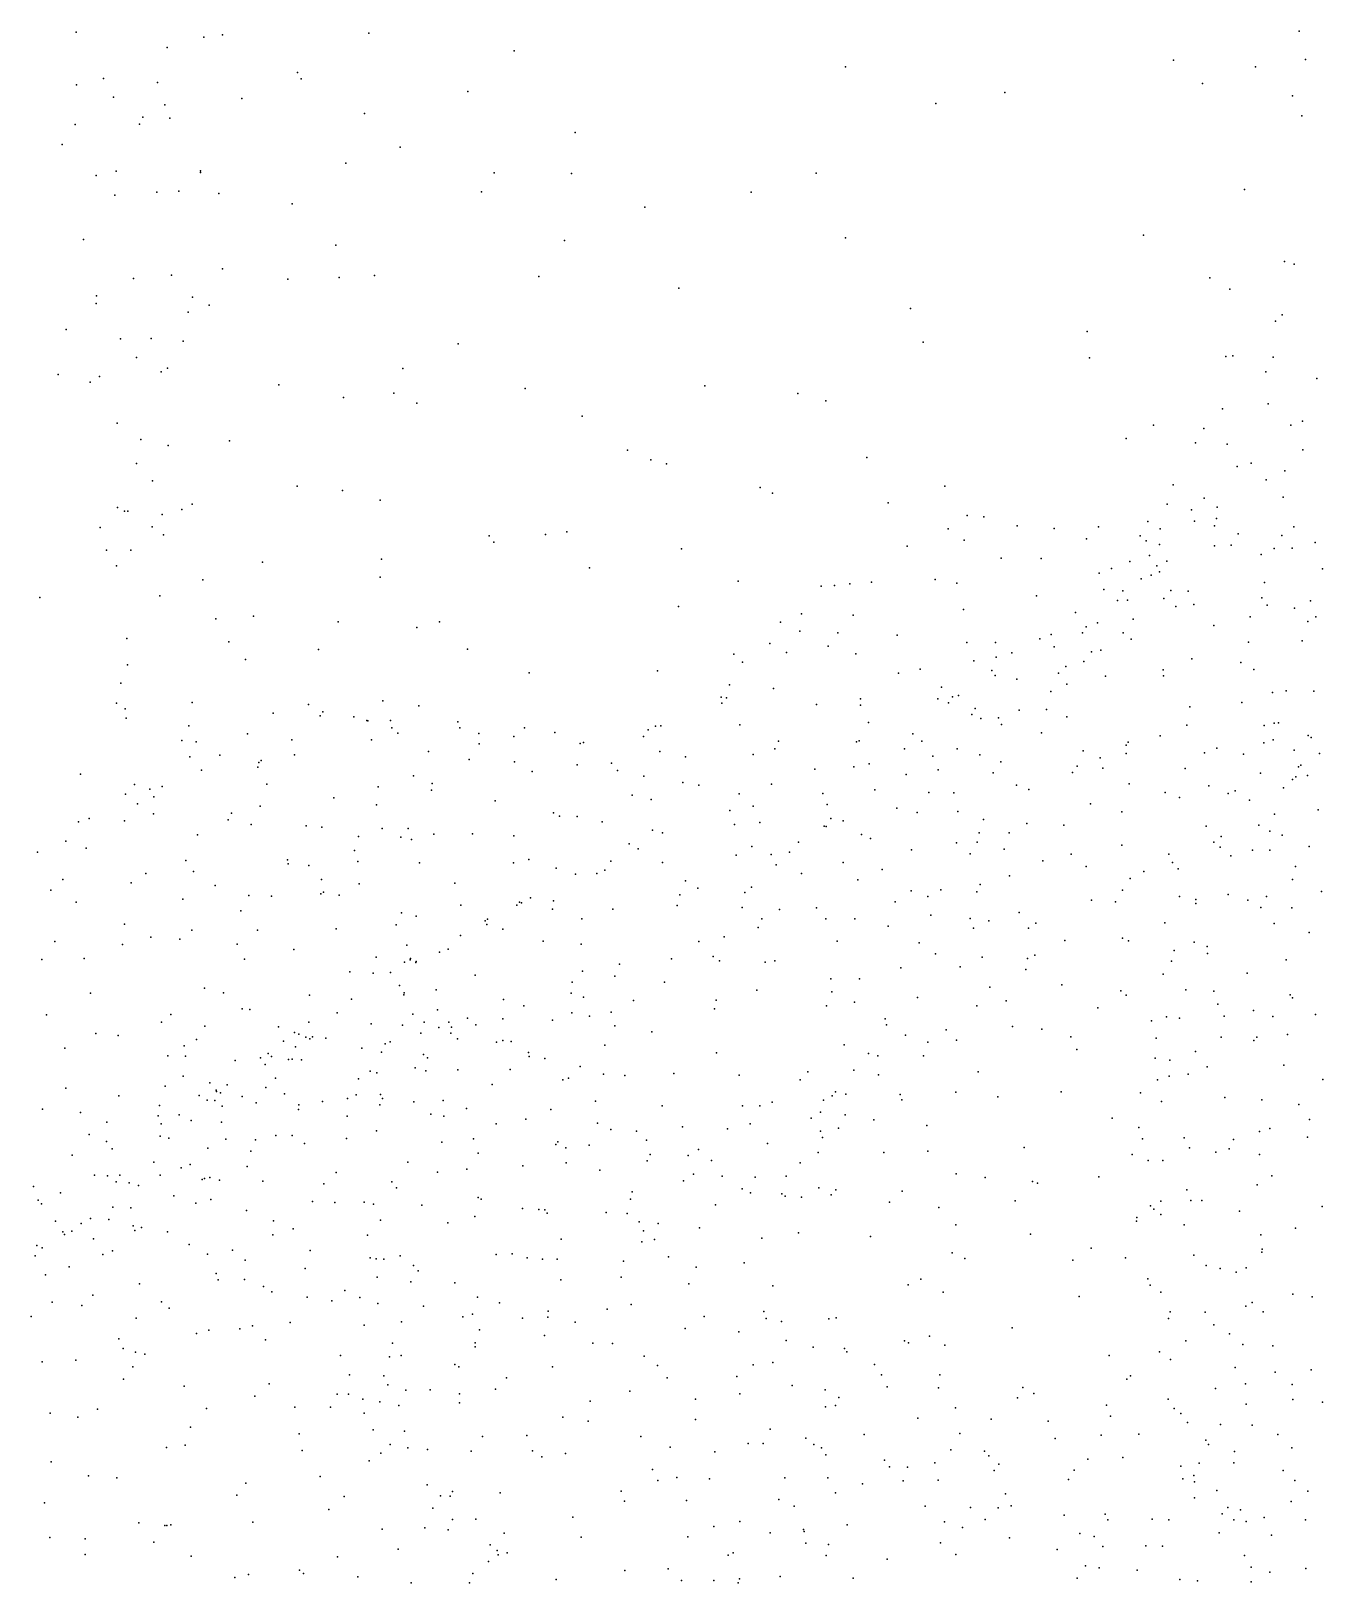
# Model space of a CAD drawing. Header units: metres. Extents: x -24.3 to 24.3, y -27.7 to 27.7.
# Drawn here: x -15.065 to -12.255, y 6.773 to 10.146 of the extents above; entities that cross this region are included whole.
import ezdxf

# ---------------------------------------------------------------- set-up
doc = ezdxf.new("R2010")
doc.units = ezdxf.units.M

msp = doc.modelspace()

# ---------------------------------------------------------------- linework, layer by layer
for p in [(-14.9664, 10.1438, -12.8887), (-14.6888, 10.133, 7.4387), (-14.6483, 10.1385, 12.3563), (-14.3298, 10.1417, -13.8537), (-12.3069, 10.1464, -5.3936), (-14.7684, 10.1106, 8.412), (-14.0137, 10.1035, -14.4377), (-14.485, 10.0563, 12.8853), (-13.2936, 10.0685, -15.0868), (-12.5805, 10.0832, 14.3979), (-12.4017, 10.0683, -4.7283), (-12.293, 10.0844, -4.5159), (-14.9656, 10.0293, 9.6003), (-14.907, 10.043, 9.1063), (-14.7893, 10.0345, 11.489), (-14.4769, 10.0425, -13.589), (-12.5169, 10.0321, -15.1745), (-14.8854, 10.0029, 10.8887), (-14.6066, 9.9995, 12.149), (-14.115, 10.0147, -14.2535), (-13.0968, 9.989, 14.2038), (-12.947, 10.0125, -15.1873), (-12.3213, 10.0059, 14.4804), (-14.8219, 9.9589, 11.233), (-14.7735, 9.9863, 7.2132), (-14.7626, 9.9569, -13.187), (-14.3397, 9.9669, 13.022), (-12.3008, 9.9624, -4.8919), (-14.9689, 9.9435, 9.8565), (-14.8291, 9.944, 8.6525), (-13.8811, 9.926, 13.7013), (-14.9969, 9.9, 6.6889), (-14.2622, 9.894, -13.9857), (-14.3802, 9.8594, 12.8203), (-14.9228, 9.8321, 9.2996), (-14.8799, 9.8421, 8.938), (-14.696, 9.8391, 7.494), (-14.6958, 9.8425, 11.5414), (-14.0573, 9.8383, 13.4139), (-13.8893, 9.8367, -14.6564), (-13.3572, 9.8372, 14.0771), (-14.8827, 9.7899, 6.9643), (-14.7908, 9.7961, 8.4054), (-14.7431, 9.7985, 8.168), (-14.6566, 9.7932, -13.3276), (-14.0848, 9.7967, -14.3157), (-13.4988, 9.7962, -15.0198), (-12.4256, 9.8016, -15.2006), (-14.4966, 9.7709, 12.2288), (-13.7301, 9.7635, 13.8462), (-14.9507, 9.6935, 9.9394), (-13.9046, 9.6907, 13.6432), (-13.2936, 9.6971, -15.1496), (-12.6457, 9.7023, -15.2491), (-14.402, 9.6807, 12.5058), (-14.7594, 9.6158, 10.9502), (-14.6481, 9.6292, 11.426), (-12.3391, 9.6451, 19.8021), (-12.3176, 9.6395, 19.9569), (-14.8421, 9.6083, 10.5996), (-14.5061, 9.6069, -13.5756), (-14.3943, 9.6105, -13.7667), (-14.3176, 9.6152, 12.8156), (-13.9604, 9.6128, -14.5505), (-13.6556, 9.5872, -14.9385), (-12.5012, 9.6101, 14.5675), (-12.4577, 9.5849, -15.2421), (-14.9228, 9.5543, 9.3811), (-14.9222, 9.5704, 10.1694), (-14.7132, 9.5681, 7.9316), (-14.6771, 9.5507, 11.2077), (-14.723, 9.5353, 7.6069), (-13.152, 9.5434, 14.3366), (-12.3585, 9.5158, 20.0259), (-12.3442, 9.5294, 19.6518), (-14.988, 9.4972, -13.028), (-12.7678, 9.493, -15.3006), (-14.8699, 9.4772, 6.9894), (-14.8035, 9.478, 8.4045), (-14.7335, 9.472, -13.2981), (-14.1357, 9.4662, 13.229), (-13.1249, 9.4699, -15.2463), (-14.8356, 9.437, 8.6847), (-14.7682, 9.4135, 8.1479), (-12.7626, 9.436, 14.5738), (-12.466, 9.4391, 14.7032), (-12.4514, 9.4405, 19.841), (-12.3634, 9.4371, 19.5762), (-15.0058, 9.3996, 6.726), (-14.9364, 9.383, 9.639), (-14.9161, 9.3952, 10.0054), (-14.7815, 9.4056, 7.1973), (-14.2562, 9.4127, -14.0196), (-12.3793, 9.4058, 20.1388), (-12.2681, 9.391, 20.3974), (-14.526, 9.377, -13.5608), (-14.385, 9.3499, -13.8045), (-14.2754, 9.3593, 12.7032), (-13.9902, 9.3692, 13.4503), (-13.5996, 9.375, -15.0034), (-13.3971, 9.3584, -15.1498), (-14.2259, 9.3372, 12.9325), (-13.336, 9.3422, 14.2992), (-12.4733, 9.3248, 19.9598), (-12.374, 9.3362, 20.2718), (-14.8773, 9.2939, 9.0756), (-13.8664, 9.3093, -14.6927), (-12.624, 9.2897, 14.738), (-12.5144, 9.2827, 19.772), (-12.325, 9.2895, -15.2612), (-12.2995, 9.2984, 19.2935), (-14.826, 9.2583, -13.2435), (-14.7666, 9.2457, 7.4974), (-14.6332, 9.2556, 11.0948), (-12.6831, 9.2606, -15.3298), (-12.5325, 9.2512, 19.8863), (-12.4636, 9.2486, 19.5004), (-13.7675, 9.2352, 13.8743), (-13.7171, 9.2142, -14.9075), (-13.2471, 9.2193, 14.4833), (-12.2987, 9.236, 20.4639), (-14.8352, 9.2065, 8.749), (-13.6827, 9.2052, 14.0879), (-12.4419, 9.1995, 14.8822), (-12.4116, 9.2068, 19.2753), (-12.3377, 9.19, 19.178), (-14.8008, 9.1689, 10.596), (-14.4859, 9.1567, 11.5012), (-14.3876, 9.1477, 11.8952), (-13.4791, 9.1542, 14.3344), (-13.0778, 9.1571, 14.6437), (-12.5812, 9.1599, 19.7794), (-12.3789, 9.1708, 20.3923), (-14.877, 9.1108, 10.0478), (-14.714, 9.1175, 7.8056), (-14.3055, 9.1265, 12.2453), (-13.4521, 9.1421, -15.1524), (-13.2005, 9.1209, -15.2865), (-12.594, 9.1178, 19.9054), (-12.5132, 9.1307, 20.1493), (-12.4851, 9.1113, 20.2743), (-12.3415, 9.1327, 19.0701), (-14.8616, 9.1028, 10.2797), (-14.8544, 9.1025, 6.9898), (-14.7792, 9.0955, 7.2265), (-14.7371, 9.1063, 8.1904), (-13.029, 9.0932, 20.6536), (-12.9925, 9.0904, 20.7704), (-12.6361, 9.0804, 20.7058), (-12.5407, 9.1055, 19.5059), (-12.5346, 9.0811, 19.3554), (-12.4863, 9.0864, 19.1556), (-14.9141, 9.0672, 9.4498), (-14.8013, 9.0684, 8.5735), (-14.7766, 9.051, -13.3447), (-14.0683, 9.0491, -14.372), (-13.9458, 9.052, -14.5775), (-13.8998, 9.0576, 13.7558), (-13.07, 9.0639, 20.8839), (-12.9198, 9.0709, 20.6016), (-12.8397, 9.0651, 20.9584), (-12.7696, 9.0426, 21.1034), (-12.7435, 9.0687, 20.5981), (-12.6524, 9.049, 21.0293), (-12.6092, 9.064, 20.858), (-12.491, 9.0705, 20.7355), (-12.4395, 9.0536, 20.8802), (-12.3444, 9.05, -15.3428), (-12.3188, 9.0683, 20.5614), (-14.9008, 9.0176, 9.663), (-14.8478, 9.0182, 8.9089), (-14.0584, 9.0355, 13.3973), (-13.6502, 9.0208, 14.2703), (-13.159, 9.0268, 20.5777), (-13.0356, 9.0395, 21.0256), (-12.6398, 9.0378, 20.5256), (-12.6105, 9.0298, 21.1977), (-12.491, 9.0271, 20.3862), (-12.4549, 9.0285, 19.0019), (-12.3895, 9.0086, 21.1291), (-12.3614, 9.0217, 18.8888), (-12.3222, 9.0224, 20.9772), (-12.2724, 9.0347, 20.8514), (-14.8786, 8.9837, 9.1768), (-14.5613, 8.9918, 11.2297), (-14.3023, 8.9982, -13.9756), (-13.8499, 8.9794, 13.9651), (-12.9548, 9.0007, 20.4524), (-12.8677, 8.9997, 21.186), (-12.7152, 8.9783, 20.3836), (-12.6753, 8.9934, -15.4007), (-12.6324, 9.0064, 19.6612), (-12.6166, 8.9836, 20.0833), (-12.5943, 8.9939, 20.2952), (-12.2561, 8.9771, 18.6956), (-14.6913, 8.9536, 10.8492), (-14.3055, 8.9591, 12.0378), (-13.5266, 8.9507, 14.4672), (-13.3177, 8.9408, 20.6089), (-13.284, 8.9447, 20.9743), (-13.2369, 8.9482, 20.4585), (-13.0982, 8.9544, 21.1675), (-13.0517, 8.9459, 20.3613), (-12.7421, 8.9682, 14.9204), (-12.6506, 8.9558, 19.5272), (-12.6288, 8.9633, 19.3564), (-12.6105, 8.9705, 19.223), (-12.382, 8.9473, 21.3627), (-15.0455, 8.9146, -13.1621), (-14.7847, 8.9186, 10.578), (-13.3462, 8.9393, 20.7993), (-12.8779, 8.9186, 20.2861), (-12.7318, 8.932, 21.3196), (-12.7017, 8.9086, 19.6708), (-12.6902, 8.9293, 20.2676), (-12.68, 8.909, 18.5062), (-12.6009, 8.913, 18.7071), (-12.5857, 8.9301, 19.0425), (-12.5483, 8.9288, 15.0278), (-12.3884, 8.9145, 18.7159), (-12.2819, 8.908, 21.4384), (-14.5806, 8.8743, -13.5758), (-13.6567, 8.8953, -14.9832), (-13.3892, 8.8792, 20.478), (-13.277, 8.8762, 20.3627), (-13.0372, 8.8887, 21.2726), (-12.7935, 8.8824, 18.3846), (-12.5754, 8.8956, 18.8847), (-12.5363, 8.8999, 18.3976), (-12.3763, 8.8981, 18.5165), (-12.3172, 8.8917, 18.396), (-14.6631, 8.8686, 7.5068), (-14.3965, 8.8617, 11.7076), (-14.2255, 8.8494, 12.5579), (-14.1766, 8.8623, 12.8512), (-13.4349, 8.8616, 20.703), (-13.3925, 8.842, -15.2262), (-12.7702, 8.851, 19.9739), (-12.7456, 8.86, 18.635), (-12.6678, 8.8676, 18.1111), (-12.4922, 8.8543, 18.0953), (-12.4137, 8.8729, 18.1946), (-12.288, 8.8627, 21.5844), (-12.2707, 8.8728, 18.2283), (-14.8561, 8.8258, 10.1711), (-14.6342, 8.8184, 7.8154), (-13.4577, 8.8147, 20.9685), (-13.331, 8.8089, 14.7616), (-13.3101, 8.8379, 21.1073), (-13.1809, 8.8328, 20.2612), (-13.0299, 8.8169, 20.1756), (-12.9672, 8.8171, 21.3892), (-12.8705, 8.8252, -15.4215), (-12.8463, 8.8344, 18.5085), (-12.8394, 8.8074, 21.4456), (-12.7781, 8.8382, 19.8451), (-12.6897, 8.8384, 21.4563), (-12.6719, 8.8241, 18.9718), (-12.4171, 8.8181, 18.0076), (-12.3005, 8.8205, 18.0721), (-14.5981, 8.78, 11.1446), (-14.4395, 8.8017, -13.7609), (-14.1156, 8.8026, -14.3155), (-13.5366, 8.7914, 20.827), (-13.5172, 8.7743, 20.4795), (-13.422, 8.7952, 20.3407), (-13.2711, 8.7925, 21.2218), (-13.0146, 8.7773, 18.337), (-12.9658, 8.7855, 18.4597), (-12.9315, 8.7944, 18.1641), (-12.7754, 8.7759, 19.3261), (-12.7582, 8.7969, 17.9735), (-12.7384, 8.8007, 19.1408), (-12.5403, 8.7819, 17.8675), (-12.4336, 8.7736, 21.6642), (-14.8552, 8.7686, 9.2741), (-13.9811, 8.7515, 13.9061), (-13.7024, 8.7556, 14.4085), (-13.1784, 8.7505, 20.1182), (-13.131, 8.759, 14.922), (-12.9753, 8.7561, 20.0642), (-12.968, 8.7455, 18.6704), (-12.83, 8.7503, 19.6776), (-12.8146, 8.7649, 18.9122), (-12.7282, 8.7442, 21.5664), (-12.6029, 8.7578, 21.5944), (-12.6016, 8.7446, 15.145), (-12.4055, 8.7583, -15.4417), (-14.8694, 8.7288, 6.6817), (-13.5456, 8.7252, 20.9949), (-13.4503, 8.7174, 21.1297), (-13.0847, 8.7199, 18.5041), (-12.921, 8.7372, 15.0226), (-12.8472, 8.7106, 19.5589), (-12.8118, 8.7268, 19.0593), (-12.3648, 8.7083, 21.7855), (-12.3352, 8.7124, 15.276), (-12.2747, 8.7116, 17.8526), (-14.8788, 8.6849, 9.7244), (-14.8599, 8.6728, 10.006), (-14.7146, 8.6866, 8.6634), (-14.4616, 8.6824, 11.5654), (-14.2998, 8.6904, 12.1559), (-14.2211, 8.6796, -14.1486), (-13.564, 8.6985, -15.0802), (-13.5626, 8.6855, 20.3746), (-13.5524, 8.6965, 14.6418), (-13.3567, 8.6822, 21.2786), (-13.2605, 8.6944, 21.3626), (-13.2605, 8.6811, 20.0242), (-13.0924, 8.6949, -15.3812), (-13.0698, 8.686, 18.6977), (-13.061, 8.699, 19.9924), (-13.0475, 8.702, 21.4964), (-13.0115, 8.6737, 18.8344), (-12.8562, 8.6715, 19.3225), (-12.5444, 8.6775, 21.7298), (-12.4318, 8.687, 17.7924), (-14.8576, 8.6523, 9.4849), (-14.5384, 8.6635, 21.1775), (-14.436, 8.6574, 20.8321), (-14.4303, 8.6665, 21.0252), (-14.3628, 8.6556, 11.8588), (-14.3346, 8.6473, 21.1933), (-14.332, 8.6468, 20.896), (-14.2829, 8.6472, 21.0313), (-14.1362, 8.6449, 20.7876), (-13.5232, 8.638, 20.2234), (-13.2437, 8.6434, 18.502), (-13.0189, 8.6605, 18.004), (-12.9995, 8.6517, 19.8773), (-12.9606, 8.653, 21.5811), (-12.9539, 8.639, 18.9802), (-12.9159, 8.6697, 19.7831), (-12.8121, 8.6553, 17.8233), (-12.5512, 8.6377, 23.2182), (-12.3613, 8.642, 21.9727), (-12.3518, 8.6428, 23.2727), (-14.7371, 8.6039, 8.9075), (-14.7216, 8.6361, 10.7704), (-14.5939, 8.6183, 21.0103), (-14.4978, 8.6052, 20.7096), (-14.3242, 8.6056, 21.3043), (-14.2798, 8.6318, 20.7302), (-14.2672, 8.6198, 12.3758), (-14.1322, 8.6315, 21.1157), (-14.0908, 8.6196, 20.9921), (-14.015, 8.6125, 21.1499), (-13.9913, 8.6316, 20.7731), (-13.9253, 8.6213, 20.923), (-13.7328, 8.6128, 21.0399), (-13.7225, 8.6276, 20.6755), (-13.7064, 8.6352, 20.8692), (-13.6951, 8.6358, 20.5547), (-13.2638, 8.6036, 18.229), (-13.1472, 8.6188, 18.0663), (-12.8675, 8.6209, 21.657), (-12.6095, 8.6139, 23.0313), (-12.3833, 8.6364, 23.0897), (-12.3633, 8.6054, 22.9607), (-12.2875, 8.6148, 22.1043), (-12.2807, 8.6109, 23.4865), (-14.7057, 8.601, 6.7962), (-14.6544, 8.5722, 20.9098), (-14.492, 8.5726, 21.3395), (-14.2006, 8.5805, 21.3199), (-14.0904, 8.5967, 20.6818), (-13.8705, 8.5973, 21.0882), (-13.8632, 8.6, -14.6915), (-13.6974, 8.58, -14.9444), (-13.4946, 8.5737, 21.255), (-13.4468, 8.5858, 14.8509), (-13.4392, 8.6029, 20.0645), (-13.2692, 8.6015, 21.4412), (-13.1649, 8.5863, 21.514), (-13.1274, 8.6028, 18.769), (-13.1038, 8.57, 17.9344), (-13.0508, 8.5856, 18.9161), (-13.0013, 8.5731, 19.5706), (-12.7765, 8.5817, -15.4805), (-12.683, 8.5757, 23.3953), (-12.6828, 8.5942, 21.778), (-12.679, 8.6006, 23.225), (-12.5126, 8.5776, 23.5368), (-12.4862, 8.5872, 21.9345), (-12.4282, 8.5742, 22.828), (-12.3839, 8.5987, 17.7225), (-12.3174, 8.5831, 23.6336), (-12.2628, 8.576, 22.88), (-14.7192, 8.5682, 21.1345), (-14.6939, 8.5394, 21.2492), (-14.5716, 8.5458, 7.5056), (-14.5692, 8.5563, 7.7371), (-14.5641, 8.5604, 8.0173), (-14.1118, 8.563, -14.3101), (-14.0136, 8.558, 14.0469), (-13.9751, 8.537, -14.4873), (-13.8769, 8.5512, 21.208), (-13.8027, 8.5545, 20.6204), (-13.789, 8.5385, 20.4829), (-13.6411, 8.5688, 20.2931), (-13.36, 8.5418, 19.9023), (-13.2755, 8.5465, 18.1251), (-13.242, 8.5533, 18.6729), (-13.092, 8.5401, 15.1024), (-12.956, 8.5577, 19.3949), (-12.7898, 8.548, 23.2196), (-12.7397, 8.5667, 23.1124), (-12.7337, 8.5436, 22.9603), (-12.5551, 8.5434, 17.6621), (-12.3085, 8.5471, 24.1246), (-12.303, 8.5501, 22.7648), (-14.9568, 8.5308, 6.3879), (-14.8394, 8.5081, 10.2057), (-14.7798, 8.5039, 10.4876), (-14.5518, 8.5092, 11.3489), (-14.3097, 8.503, 21.4768), (-14.2328, 8.5275, 20.5808), (-14.1924, 8.5106, 12.8855), (-13.7318, 8.5263, 20.3661), (-13.6473, 8.5129, 21.2452), (-13.6126, 8.5073, 20.1347), (-13.4542, 8.5091, 21.3643), (-13.1614, 8.5302, 19.7184), (-12.9721, 8.5335, 19.1228), (-12.9215, 8.5071, 21.7103), (-12.7996, 8.5346, 21.7585), (-12.6767, 8.5097, 23.5222), (-12.5035, 8.5056, 22.0539), (-12.3909, 8.5327, 22.1395), (-12.3212, 8.5193, 15.8198), (-12.3141, 8.5249, 23.905), (-12.2888, 8.5283, 23.7667), (-14.8591, 8.4874, 21.0917), (-14.8066, 8.4984, 20.9649), (-14.7978, 8.4813, 6.5643), (-14.4064, 8.4791, -13.8536), (-14.1936, 8.4958, 13.2005), (-14.0551, 8.4727, 21.418), (-13.7574, 8.4849, 21.296), (-13.7163, 8.4761, 20.2306), (-13.5245, 8.4882, 19.942), (-13.3428, 8.4887, 18.3138), (-13.2296, 8.4966, 18.7853), (-13.1124, 8.4908, 19.4713), (-13.0581, 8.4901, 21.646), (-12.8946, 8.4978, 23.1395), (-12.5984, 8.491, 23.6283), (-12.567, 8.4803, 22.683), (-12.4611, 8.489, 23.7315), (-12.4459, 8.4948, 17.6423), (-12.4149, 8.4747, 22.2415), (-12.3411, 8.5011, 16.0274), (-14.8333, 8.4665, 9.7894), (-14.7987, 8.4446, -13.481), (-14.629, 8.4462, 21.4909), (-14.5662, 8.4614, 20.5636), (-14.3133, 8.4641, 20.5114), (-13.9287, 8.447, 21.3806), (-13.9154, 8.4393, 14.3846), (-13.8773, 8.4388, 20.4018), (-13.5451, 8.4522, 19.8225), (-13.494, 8.461, -15.1594), (-13.3331, 8.4648, 19.6673), (-13.1821, 8.457, 21.5979), (-13.1376, 8.4473, 19.008), (-13.0491, 8.4497, 19.2258), (-12.7604, 8.4661, 15.291), (-12.6926, 8.4487, 21.9085), (-12.3602, 8.4442, 16.1485), (-12.2657, 8.4531, 24.4845), (-14.9617, 8.4274, 21.1821), (-14.9385, 8.4344, 21.0115), (-14.8615, 8.4297, 21.2815), (-14.6361, 8.4318, 8.6437), (-14.5857, 8.4217, 8.3923), (-14.4666, 8.4185, 21.5594), (-14.4322, 8.4158, 11.7197), (-14.301, 8.4128, 12.2347), (-14.2448, 8.4125, -14.1378), (-14.1048, 8.4009, 21.5353), (-13.823, 8.4272, 20.2834), (-13.7135, 8.4093, 14.6606), (-13.6914, 8.4036, 19.8428), (-13.5347, 8.4216, 21.3828), (-13.4798, 8.4255, 19.6562), (-13.3399, 8.4181, 18.7448), (-13.3355, 8.4173, 19.5575), (-13.3257, 8.4342, 15.088), (-13.2985, 8.4292, 21.5492), (-13.003, 8.4037, 23.0598), (-12.993, 8.4321, 17.7411), (-12.9373, 8.4035, 21.7774), (-12.8988, 8.4239, 23.4251), (-12.8186, 8.4197, 22.7862), (-12.5092, 8.4177, 23.8389), (-12.3947, 8.42, 22.4958), (-12.3708, 8.4067, 24.2086), (-14.9893, 8.3855, -13.3504), (-14.9447, 8.3698, 20.7008), (-14.7027, 8.3988, 10.9001), (-14.3524, 8.3954, 11.9565), (-14.2603, 8.3936, 21.6014), (-14.2373, 8.3886, 12.6292), (-14.1886, 8.4003, 20.4227), (-14.0151, 8.3968, 20.4026), (-13.7636, 8.3792, 20.0519), (-13.7441, 8.3682, 21.4901), (-13.4974, 8.3734, 19.5253), (-13.3959, 8.3832, 18.1597), (-13.2586, 8.3995, 18.9007), (-13.2394, 8.3913, 19.4591), (-13.0523, 8.3815, 21.729), (-13.0069, 8.3831, 23.1868), (-12.9484, 8.3678, 22.8084), (-12.6923, 8.3764, 23.73), (-12.4926, 8.3829, 17.5629), (-12.4785, 8.3719, 15.878), (-12.4767, 8.3956, 23.9551), (-12.3441, 8.3984, 15.7018), (-12.2852, 8.3736, 17.6119), (-15.0503, 8.3612, 21.0409), (-14.7281, 8.343, 21.5434), (-14.5073, 8.3445, 20.415), (-14.5056, 8.3359, -13.6997), (-14.3611, 8.3648, 20.3996), (-14.3543, 8.3413, 21.6527), (-14.2196, 8.338, 13.0326), (-14.0155, 8.3379, 20.2976), (-13.9821, 8.3454, 21.5576), (-13.8038, 8.3421, 19.8761), (-13.6912, 8.3392, 19.528), (-13.5314, 8.3547, 21.4866), (-13.455, 8.3564, 18.4942), (-13.4443, 8.3339, 18.3464), (-13.4155, 8.3612, 18.6532), (-13.2983, 8.3387, 19.3647), (-13.1499, 8.3667, 19.2205), (-13.0226, 8.3575, 22.918), (-12.8645, 8.3425, 17.637), (-12.8024, 8.3566, 23.6516), (-12.59, 8.3571, 22.1836), (-12.5821, 8.3389, 22.3703), (-12.4557, 8.3537, 16.1216), (-12.4081, 8.366, 16.242), (-12.3707, 8.3653, 24.3241), (-14.9955, 8.3018, 21.3353), (-14.8151, 8.3151, 10.0544), (-14.7112, 8.3192, 9.2194), (-14.4602, 8.3322, 8.1768), (-14.4332, 8.3022, 7.4785), (-13.923, 8.3268, 20.1962), (-13.8804, 8.3134, 20.0629), (-13.8345, 8.3148, 21.5908), (-13.8167, 8.3223, 19.7234), (-13.3892, 8.3149, 21.5922), (-13.2667, 8.301, 19.1189), (-13.2137, 8.3237, 21.6762), (-12.9367, 8.3097, 22.6845), (-12.7701, 8.3298, 21.9882), (-12.6743, 8.304, 17.5673), (-12.6446, 8.3196, -15.5419), (-12.5701, 8.3254, 23.8937), (-12.3211, 8.3021, 24.6048), (-12.3149, 8.3303, 15.593), (-15.0215, 8.2787, 20.7131), (-14.8468, 8.2949, 21.496), (-14.6641, 8.2885, 21.6361), (-14.5907, 8.2668, 20.3557), (-14.4341, 8.2707, 20.3116), (-14.4287, 8.2744, 7.1317), (-14.3946, 8.2676, 7.8086), (-14.351, 8.2924, -13.9694), (-14.1428, 8.2937, 13.9285), (-13.6535, 8.2688, 19.2379), (-13.6416, 8.2988, -15.0276), (-13.6144, 8.283, 14.8816), (-13.5122, 8.2738, 19.2173), (-13.4977, 8.2853, 21.6616), (-13.1509, 8.2775, 17.796), (-13.0859, 8.2792, 23.2793), (-13.0081, 8.2753, 17.6658), (-13.0004, 8.2907, 23.4946), (-12.6913, 8.2786, 22.2083), (-12.4614, 8.2693, 24.2383), (-12.2585, 8.2758, 16.4721), (-14.9668, 8.2525, 6.1308), (-14.7349, 8.2591, 6.4569), (-14.6083, 8.2335, 6.6752), (-14.5414, 8.2655, 21.7343), (-14.13, 8.2461, 21.7422), (-14.0085, 8.2463, 19.9636), (-14.0026, 8.2528, 19.606), (-13.9978, 8.2511, 20.1141), (-13.9784, 8.2623, 19.8284), (-13.9308, 8.2376, 19.1793), (-13.9282, 8.2552, 21.7077), (-13.7994, 8.2376, 19.138), (-13.6592, 8.2454, 21.7542), (-13.518, 8.2413, 18.3925), (-13.437, 8.2366, 19.0206), (-13.3568, 8.2406, 17.9699), (-13.1855, 8.2533, 15.2808), (-13.1145, 8.2651, 22.9297), (-12.7585, 8.2571, 22.1083), (-12.706, 8.2531, 23.8373), (-12.5669, 8.2652, 15.8486), (-12.5315, 8.2583, 24.0274), (-12.5314, 8.2498, 16.2052), (-12.4182, 8.2568, 15.6249), (-12.3903, 8.241, 24.4828), (-12.3779, 8.265, 15.5624), (-12.3231, 8.2404, 17.5416), (-14.8611, 8.205, -13.4567), (-14.2704, 8.2033, 12.4857), (-14.259, 8.2293, 21.7863), (-14.2274, 8.2225, 20.2111), (-14.0769, 8.2119, 19.4122), (-14.0734, 8.2038, -14.2802), (-14.0722, 8.216, 19.2891), (-13.867, 8.2165, 21.8142), (-13.4755, 8.2167, 18.1152), (-13.3365, 8.2166, -15.3139), (-13.2734, 8.2162, 17.8888), (-13.2005, 8.2006, 23.0596), (-13.1077, 8.2242, 22.7955), (-13.0227, 8.2174, 21.8779), (-12.9817, 8.2123, 23.6206), (-12.9161, 8.2298, 21.9672), (-12.8795, 8.2066, 23.7228), (-12.5989, 8.2078, 15.9752), (-12.3612, 8.2059, 16.4536), (-15.0131, 8.1672, 20.6342), (-14.8042, 8.1764, 10.3495), (-14.741, 8.1722, 20.3864), (-14.7151, 8.1916, 21.6854), (-14.5722, 8.1916, 11.3633), (-14.4008, 8.1946, 20.2223), (-14.1305, 8.1798, 19.5632), (-14.0383, 8.1939, 19.1222), (-13.9513, 8.1678, 21.8829), (-13.6126, 8.1673, 18.868), (-13.557, 8.1771, 18.7411), (-13.4837, 8.1976, 15.111), (-13.3118, 8.1676, 21.9152), (-13.0154, 8.1964, -15.5142), (-12.8954, 8.1963, 22.5041), (-12.8164, 8.1695, 22.3156), (-12.6909, 8.1742, -5.7546), (-12.6777, 8.1682, 23.957), (-12.5352, 8.1658, 24.1376), (-12.285, 8.1867, 24.6663), (-14.8655, 8.1607, 21.6071), (-14.6162, 8.1615, 21.7759), (-14.4931, 8.1495, 21.8649), (-14.3141, 8.1333, 21.9129), (-14.2477, 8.159, 13.1891), (-14.1765, 8.1436, 21.9052), (-14.1578, 8.1506, 19.1956), (-13.8681, 8.161, 18.9429), (-13.5814, 8.1347, 18.3264), (-13.1334, 8.1642, 17.7499), (-13.0978, 8.1402, 23.4933), (-12.9961, 8.1331, 22.5119), (-12.8817, 8.1372, 17.6024), (-12.5785, 8.1473, 15.7726), (-12.5073, 8.1562, 16.3365), (-12.506, 8.141, -15.5877), (-15.0409, 8.1283, 21.4802), (-14.9491, 8.1299, 20.5403), (-14.6008, 8.1287, 20.2275), (-14.3711, 8.1014, 8.4242), (-14.3209, 8.0983, 8.1379), (-14.2832, 8.0995, 19.5266), (-14.2526, 8.1222, 13.4461), (-14.2405, 8.1276, 19.4069), (-14.2391, 8.1302, 20.0891), (-14.2281, 8.1211, 19.8769), (-14.2269, 8.1233, 19.7052), (-13.8653, 8.1025, 21.9813), (-13.7851, 8.118, 18.7932), (-13.672, 8.1294, 18.5401), (-13.5676, 8.125, 18.1859), (-13.4684, 8.1221, 21.9638), (-13.4471, 8.1254, 17.9829), (-13.1731, 8.1099, 21.9936), (-13.0444, 8.1121, 22.0096), (-12.9014, 8.1061, 22.3881), (-12.898, 8.1302, 22.1665), (-12.5846, 8.1246, 15.5603), (-12.4201, 8.0986, 24.4882), (-12.3353, 8.1272, 15.4471), (-14.6876, 8.0657, 6.3533), (-14.2632, 8.0711, 12.847), (-14.099, 8.0938, 18.9499), (-13.8878, 8.079, 18.7215), (-13.7949, 8.0917, 18.5945), (-13.6868, 8.0787, 22.0115), (-13.3256, 8.0857, 17.9042), (-13.2628, 8.0856, 23.1031), (-12.9798, 8.0681, 17.6317), (-12.8229, 8.0731, 23.8568), (-12.6026, 8.0963, 16.2637), (-14.9351, 8.0549, 21.6183), (-14.6464, 8.0552, 21.8481), (-14.459, 8.0503, 8.7717), (-14.3675, 8.0416, 22.2419), (-14.2541, 8.051, 13.685), (-14.2533, 8.0554, 7.5571), (-14.1839, 8.062, 22.0579), (-14.0375, 8.0412, 18.7597), (-13.8902, 8.0549, 14.7114), (-13.8631, 8.0458, 18.458), (-13.7543, 8.0388, 18.242), (-13.5746, 8.0399, 22.0484), (-13.486, 8.061, -15.1881), (-13.3233, 8.0575, 22.0442), (-13.2739, 8.035, 22.942), (-13.1368, 8.0454, 22.6492), (-12.9444, 8.0382, -5.7794), (-12.6948, 8.0597, 24.0123), (-12.683, 8.0503, -5.9966), (-12.5535, 8.0621, -5.4694), (-12.4921, 8.0593, 16.4198), (-12.484, 8.031, 15.6346), (-12.3262, 8.051, 24.6633), (-12.3212, 8.0445, 17.522), (-15.0311, 8.0077, 20.5546), (-14.761, 8.0082, 21.8098), (-14.6056, 8.0204, 20.1545), (-14.5885, 8.0196, 9.1901), (-14.399, 8.0121, 22.4474), (-14.2346, 8.009, 7.7736), (-14.1808, 8.0183, 22.2306), (-14.1158, 8.0004, 18.5521), (-14.0383, 7.9987, 22.2968), (-13.9931, 8.027, 18.4885), (-13.9308, 7.9962, 22.2446), (-13.8887, 8.0117, 18.2096), (-13.8503, 8.0051, 22.1153), (-13.8028, 8.0134, -14.7196), (-13.5783, 8.0208, 18.1055), (-13.3347, 8.0276, 15.3358), (-13.2074, 7.9993, 22.1428), (-13.0082, 8.0273, 23.686), (-12.7445, 8.023, 17.5454), (-12.5952, 8.0034, 15.7833), (-12.5671, 8.0005, 24.1903), (-12.4699, 8.0047, 24.4168), (-12.4059, 8.0172, 15.6772), (-12.364, 8.0043, 16.5943), (-12.2717, 8.0087, 15.4207), (-14.9238, 7.9669, -13.4296), (-14.8753, 7.9629, 21.7131), (-14.7809, 7.992, 6.1599), (-14.6868, 7.9833, 21.9771), (-14.5264, 7.9814, 22.2079), (-14.4917, 7.9691, 20.0021), (-14.4822, 7.9654, 19.496), (-14.4607, 7.9915, 19.6997), (-14.3252, 7.9878, 22.5576), (-14.2566, 7.985, 22.7352), (-14.2171, 7.9681, 18.4944), (-14.2099, 7.9917, 22.9145), (-14.178, 7.9805, 22.4437), (-14.1561, 7.9917, 23.0583), (-14.1516, 7.9675, 23.2167), (-14.1501, 7.9811, 18.3844), (-14.0975, 7.9861, 14.483), (-13.7953, 7.9839, 18.1353), (-13.7144, 7.9706, 22.1603), (-13.204, 7.9859, 23.4763), (-13.1628, 7.9632, 22.5168), (-13.0742, 7.9754, 15.4629), (-12.9301, 7.9824, -6.0644), (-12.8665, 7.9764, 17.5738), (-12.6281, 7.9944, 16.1172), (-12.3323, 7.9649, -6.0408), (-14.9912, 7.9353, 21.6079), (-14.7318, 7.9404, 10.1313), (-14.7047, 7.9541, 20.1977), (-14.5155, 7.9505, 19.8618), (-14.4899, 7.9378, 23.0982), (-14.4674, 7.9594, 22.5341), (-14.4584, 7.9555, 22.9367), (-14.4528, 7.9602, 22.7551), (-14.4233, 7.9572, 11.8647), (-14.3451, 7.9354, -13.9468), (-14.2947, 7.9447, 18.809), (-14.2837, 7.949, 12.6301), (-14.1372, 7.9554, 22.5796), (-14.0527, 7.9484, 18.1564), (-14.0388, 7.952, 22.7266), (-14.0209, 7.9496, 22.49), (-13.8166, 7.942, 22.2603), (-13.2961, 7.9422, 23.1854), (-13.1147, 7.948, 22.2773), (-13.0522, 7.9527, 17.6687), (-12.8032, 7.9595, 23.9738), (-12.7903, 7.9321, -15.6048), (-12.6181, 7.9568, 16.2604), (-12.4762, 7.9591, 17.5224), (-12.4058, 7.9521, 24.5317), (-12.3991, 7.9588, 15.5139), (-14.7675, 7.9185, 22.0983), (-14.7287, 7.9181, 10.7252), (-14.6208, 7.9085, 22.3293), (-14.5659, 7.914, 22.4785), (-14.5553, 7.8998, 22.6296), (-14.549, 7.9237, 19.7506), (-14.5417, 7.9169, 23.2067), (-14.5049, 7.9104, 19.3597), (-14.4967, 7.9114, 6.5129), (-14.4765, 7.9102, 19.2349), (-14.3024, 7.9262, 18.6815), (-14.2111, 7.9213, 14.0291), (-14.2025, 7.9141, 8.0154), (-13.9832, 7.9257, 22.8367), (-13.9815, 7.9172, 23.1855), (-13.9472, 7.9127, 18.0768), (-13.8703, 7.8955, 22.5117), (-13.5738, 7.925, 18.0202), (-13.2436, 7.9239, 17.7911), (-13.2235, 7.9182, 22.6438), (-13.1237, 7.9187, -15.5143), (-12.62, 7.9132, 24.1178), (-12.5878, 7.9094, -6.1541), (-12.532, 7.9278, 16.4381), (-12.3403, 7.8982, 24.6445), (-14.7339, 7.8744, 22.2934), (-14.5332, 7.8701, 9.3901), (-14.3528, 7.8684, 18.4965), (-14.327, 7.885, 23.3717), (-14.3125, 7.8814, 18.3358), (-14.2296, 7.8927, 18.1705), (-14.2063, 7.8856, 23.4041), (-14.1363, 7.8878, 7.0303), (-14.0224, 7.8892, 23.3065), (-13.9082, 7.8667, 23.1045), (-13.8962, 7.8699, 22.6981), (-13.8198, 7.879, 17.9941), (-13.7734, 7.8761, 22.4293), (-13.667, 7.8798, 22.295), (-13.525, 7.8763, 22.2948), (-13.3921, 7.8661, 22.3166), (-13.3752, 7.8838, 17.8737), (-13.275, 7.8875, 23.3647), (-13.2218, 7.8776, 22.441), (-13.005, 7.8836, -6.2706), (-12.615, 7.8664, 16.3432), (-12.5894, 7.8747, 15.6844), (-12.548, 7.879, 24.2901), (-12.5073, 7.8946, -15.6352), (-12.2551, 7.8668, 15.41), (-14.9889, 7.8479, 20.4208), (-14.8739, 7.8316, 21.9081), (-14.7727, 7.8526, 20.148), (-14.6992, 7.832, 20.0494), (-14.6761, 7.8598, 22.4363), (-14.6622, 7.8439, 22.9262), (-14.661, 7.8407, 22.5998), (-14.6523, 7.8383, 11.1859), (-14.6385, 7.8553, 22.8002), (-14.6056, 7.8299, 23.2652), (-14.554, 7.85, 11.49), (-14.5137, 7.8361, 19.1272), (-14.3577, 7.8341, 18.2339), (-14.3044, 7.8342, 6.6975), (-14.062, 7.856, 7.3479), (-13.3224, 7.8318, 23.234), (-13.3155, 7.8401, -5.8113), (-13.293, 7.835, -6.0429), (-13.1746, 7.8346, 17.7355), (-13.0536, 7.8396, 23.7915), (-12.962, 7.8293, 23.9035), (-12.8241, 7.8401, -5.3987), (-12.6516, 7.8384, 16.0681), (-12.4688, 7.828, 16.5676), (-15.0397, 7.8029, 21.61), (-14.9568, 7.7956, 21.7639), (-14.7854, 7.8107, 22.4477), (-14.6816, 7.8222, 19.8567), (-14.6647, 7.8215, 9.7942), (-14.6491, 7.8094, 19.5774), (-14.5751, 7.8164, 19.2698), (-14.4827, 7.8021, 18.9279), (-14.4826, 7.8117, 23.3892), (-14.431, 7.8194, 18.6209), (-14.3766, 7.8259, 9.0229), (-14.3065, 7.812, 12.4102), (-14.3007, 7.826, 13.3182), (-14.232, 7.8185, 23.5058), (-14.1686, 7.8212, -14.1074), (-14.1179, 7.8039, 23.5433), (-13.9344, 7.8021, 23.3793), (-13.8373, 7.8202, 22.9161), (-13.6918, 7.81, 22.5753), (-13.5173, 7.8095, 15.2683), (-13.48, 7.8098, 22.3996), (-13.4532, 7.8178, -15.1566), (-13.3478, 7.7961, 22.8717), (-13.3414, 7.8222, 22.4239), (-13.1713, 7.8231, 23.6733), (-12.6063, 7.8191, 15.8098), (-12.3881, 7.8228, 15.4866), (-12.3078, 7.813, -5.1935), (-14.9001, 7.774, 22.0359), (-14.7885, 7.7883, 5.975), (-14.7817, 7.7709, 22.6211), (-14.7425, 7.7903, 22.8118), (-14.7166, 7.7778, 10.5534), (-14.6508, 7.7742, 19.4311), (-14.3769, 7.7876, 23.4726), (-14.1956, 7.7914, 18.0317), (-14.1671, 7.7871, 14.2305), (-14.0528, 7.7706, 17.9111), (-13.989, 7.7812, 23.4893), (-13.8326, 7.7723, 23.3163), (-13.6478, 7.7639, 22.7245), (-13.5498, 7.7598, 22.6081), (-13.5005, 7.7704, -5.9074), (-13.3679, 7.7828, 22.6131), (-13.3085, 7.7615, -15.3097), (-13.2942, 7.7906, 23.4313), (-13.232, 7.7791, -5.5639), (-13.1168, 7.7672, 15.5416), (-12.7136, 7.7834, -6.2964), (-12.6552, 7.7626, 15.9719), (-12.3708, 7.7607, 16.7177), (-12.2846, 7.7805, 24.6171), (-14.9381, 7.7477, 20.2428), (-14.9007, 7.7323, 22.2362), (-14.7842, 7.7439, 19.9911), (-14.7651, 7.7397, 22.9227), (-14.6413, 7.7374, 23.4094), (-14.5769, 7.7358, 6.223), (-14.5324, 7.7455, 18.7232), (-14.4965, 7.7451, 18.3561), (-14.4701, 7.7282, 11.7765), (-14.3788, 7.7385, 18.141), (-14.3137, 7.7553, 12.9074), (-14.1712, 7.7309, 8.6721), (-14.1028, 7.7384, 8.4208), (-13.9191, 7.7317, 7.5616), (-13.8041, 7.7581, 17.8577), (-13.7479, 7.7547, 23.0072), (-13.7265, 7.735, 23.2174), (-13.4634, 7.7278, 22.8348), (-13.3478, 7.7549, -6.2984), (-13.3432, 7.7411, 17.815), (-12.6475, 7.738, 16.2223), (-12.5573, 7.7404, 24.2433), (-12.4496, 7.7369, 15.5631), (-12.3929, 7.7538, 24.4613), (-12.2888, 7.7418, 16.8231), (-14.9752, 7.7027, 21.9518), (-14.8881, 7.7161, 22.4774), (-14.6803, 7.7178, -13.5915), (-14.5869, 7.7116, 18.8514), (-14.092, 7.7067, 23.6656), (-13.9233, 7.7257, 17.8239), (-13.9013, 7.7187, 7.8592), (-13.8512, 7.7242, 23.4387), (-13.7179, 7.7039, -6.0224), (-13.6356, 7.7016, 23.0278), (-13.6128, 7.7146, 22.9102), (-13.3531, 7.7083, 23.2588), (-13.2103, 7.7083, 23.7383), (-13.1143, 7.7111, 23.8304), (-12.9048, 7.7191, 15.6515), (-12.6702, 7.7041, 16.0785), (-12.5457, 7.7184, 16.529), (-12.488, 7.7091, -6.3043), (-12.4592, 7.7165, 16.6343), (-12.3929, 7.7039, 17.4434), (-14.9266, 7.6588, 20.107), (-14.8715, 7.6594, 22.7603), (-14.7978, 7.6874, 19.7244), (-14.7836, 7.659, 19.5355), (-14.7379, 7.6749, 23.2992), (-14.7185, 7.6824, 19.3396), (-14.595, 7.678, 18.5136), (-14.4009, 7.6646, -13.8365), (-14.2455, 7.6874, 23.6655), (-14.1804, 7.6655, 8.9329), (-14.1172, 7.672, 14.4585), (-13.9953, 7.6794, 14.7257), (-13.9006, 7.6862, 7.1837), (-13.8278, 7.6699, -6.2302), (-13.7248, 7.6903, -14.7166), (-13.6243, 7.6614, 17.7954), (-13.5852, 7.691, -14.9181), (-13.3922, 7.6858, 23.0521), (-13.053, 7.662, 17.6358), (-12.635, 7.6907, 24.1579), (-12.6034, 7.6908, 15.7966), (-15.0592, 7.6346, 21.7058), (-14.8987, 7.6577, 5.7135), (-14.8793, 7.6449, 19.865), (-14.8515, 7.6423, 22.9354), (-14.8307, 7.6363, 23.059), (-14.6923, 7.6495, 23.4977), (-14.6872, 7.6516, 10.2784), (-14.6757, 7.6542, 19.0328), (-14.655, 7.6482, 11.0434), (-14.5605, 7.6464, 23.5628), (-14.428, 7.6405, 23.6338), (-14.2802, 7.6448, 17.9312), (-14.2701, 7.6315, 13.8183), (-13.6456, 7.6466, 23.3477), (-13.5619, 7.6569, 23.1369), (-13.518, 7.6296, 23.2838), (-13.4902, 7.655, 17.7767), (-13.4224, 7.657, 23.1749), (-13.3515, 7.6313, 17.7683), (-13.3148, 7.6272, 23.6519), (-12.9898, 7.6541, 23.9829), (-12.8866, 7.6457, 17.5379), (-12.8756, 7.6414, 24.0317), (-12.7427, 7.6553, 24.0882), (-12.5515, 7.6273, 15.8216), (-12.3984, 7.6383, 24.3918), (-12.3662, 7.6579, 15.5017), (-15.0491, 7.6047, 22.2395), (-15.0421, 7.597, 22.0179), (-15.0006, 7.6205, 22.3642), (-14.7539, 7.6143, 19.1489), (-14.706, 7.5982, 18.8485), (-14.6735, 7.6062, 18.6796), (-14.4525, 7.6019, 18.0674), (-14.4038, 7.6, 12.0093), (-14.34, 7.6002, 12.562), (-14.3197, 7.5964, 9.5002), (-14.2148, 7.594, 17.8381), (-14.0926, 7.6109, 6.6343), (-14.0859, 7.6067, 17.8002), (-13.7609, 7.607, 23.7387), (-13.7577, 7.6229, 23.5339), (-13.5763, 7.5944, 23.8047), (-13.4997, 7.6206, 23.4267), (-13.4321, 7.6183, 23.5379), (-13.4248, 7.6135, 23.6986), (-13.3893, 7.6115, -5.5767), (-13.3244, 7.6162, -6.5068), (-13.1978, 7.6005, 23.8565), (-13.1705, 7.6244, 17.6848), (-12.9246, 7.6035, -15.6532), (-12.6301, 7.5925, 16.4356), (-12.6077, 7.6026, -5.2476), (-12.5423, 7.6043, 24.2197), (-12.5185, 7.6037, 15.6694), (-12.2567, 7.5911, 16.9311), (-15.0113, 7.5588, 19.1556), (-14.9357, 7.5649, 19.6867), (-14.8953, 7.563, 19.2242), (-14.8865, 7.5893, 19.5598), (-14.8475, 7.5882, 23.1873), (-14.5958, 7.5825, 10.0539), (-14.5371, 7.5597, 18.1508), (-14.3046, 7.5611, 6.3), (-14.0998, 7.5694, 23.8327), (-13.9961, 7.5867, 8.6595), (-13.9604, 7.5847, 6.8306), (-13.947, 7.5837, -14.3517), (-13.9424, 7.5767, 23.8354), (-13.8138, 7.578, 17.7545), (-13.7684, 7.5759, 8.0564), (-13.7425, 7.5576, 23.9293), (-13.0905, 7.589, 23.9568), (-12.6608, 7.5593, 16.003), (-12.6599, 7.5671, 16.2258), (-12.6226, 7.585, 15.8624), (-12.6077, 7.5735, 17.4411), (-12.4368, 7.5809, -15.6802), (-14.9957, 7.5357, 22.6075), (-14.9919, 7.5302, 18.8487), (-14.9756, 7.5374, 22.7253), (-14.9556, 7.5541, 19.0316), (-14.8427, 7.5488, 18.9069), (-14.8392, 7.5387, 18.7615), (-14.8247, 7.5453, 23.396), (-14.7682, 7.5358, 18.5505), (-14.5385, 7.5295, 11.4666), (-14.4943, 7.5421, 23.7254), (-14.333, 7.5286, 17.856), (-14.158, 7.5556, -14.0637), (-13.7329, 7.5384, 15.1209), (-13.7008, 7.5537, -5.6732), (-13.6108, 7.5445, 23.9687), (-13.3959, 7.5339, 24.0533), (-13.2391, 7.5261, -15.3181), (-13.0536, 7.5514, -6.5741), (-12.8915, 7.5305, 17.4939), (-12.5567, 7.551, 16.5935), (-12.3905, 7.5294, 17.3853), (-12.315, 7.544, 24.4489), (-15.0524, 7.5062, 18.6508), (-15.0402, 7.5015, 22.5025), (-14.9289, 7.5209, 19.3751), (-14.8875, 7.4946, 18.5523), (-14.7205, 7.5087, 18.4224), (-14.6265, 7.4959, -13.593), (-14.4577, 7.495, 6.1569), (-13.9116, 7.5197, 23.9703), (-13.7362, 7.5141, 24.0695), (-13.7087, 7.5195, -6.5411), (-13.4757, 7.5222, 15.4558), (-13.0618, 7.4906, 24.072), (-12.7589, 7.5001, 17.447), (-12.3882, 7.4918, 24.3414), (-12.3873, 7.4986, 16.8105), (-15.0555, 7.4836, 19.2814), (-14.9818, 7.4602, 23.0787), (-14.9084, 7.4866, 23.3126), (-14.6808, 7.4872, 23.6762), (-14.5987, 7.4743, 23.7655), (-14.4685, 7.4563, 23.8472), (-14.327, 7.4796, 12.7937), (-14.3144, 7.4771, 13.0522), (-14.2977, 7.4762, 13.3978), (-14.2621, 7.4837, -6.4108), (-14.2332, 7.4629, 17.7969), (-14.0531, 7.4867, -6.5943), (-14.0182, 7.4879, -5.9573), (-13.986, 7.4795, 8.9443), (-13.9524, 7.4764, 17.7011), (-13.9204, 7.4762, 6.6394), (-13.7759, 7.4723, -14.5514), (-13.6784, 7.4816, 7.2687), (-13.6184, 7.4588, 7.5119), (-13.5137, 7.4685, 24.196), (-13.0339, 7.4782, 17.5503), (-12.799, 7.474, -5.3119), (-12.6847, 7.4793, -6.5538), (-12.5356, 7.4852, 15.7466), (-12.5091, 7.4626, 24.2363), (-12.4786, 7.4561, 16.7166), (-12.4223, 7.4576, -5.1914), (-15.033, 7.4424, 19.4755), (-14.8285, 7.4227, 23.5541), (-14.6624, 7.4451, 5.8614), (-14.6579, 7.4314, 18.2324), (-14.6007, 7.4325, 10.3262), (-14.312, 7.4375, -13.8745), (-14.2388, 7.4275, 13.951), (-14.2226, 7.4509, 23.9773), (-14.1432, 7.425, 9.4626), (-13.9125, 7.4319, 24.1373), (-13.7811, 7.4376, 8.5886), (-13.6345, 7.4226, 6.7956), (-13.1295, 7.4328, -5.4107), (-12.6358, 7.4334, 15.9926), (-12.4442, 7.4479, 15.6711), (-14.9301, 7.3985, 18.4109), (-14.5589, 7.4168, 18.0709), (-14.5407, 7.4055, -6.1842), (-14.4642, 7.3941, -6.5039), (-14.3824, 7.4084, 11.8489), (-14.3497, 7.3931, 23.9856), (-14.0941, 7.3941, 24.1046), (-13.4518, 7.4184, 6.9603), (-13.1569, 7.4207, 24.1972), (-13.0812, 7.4049, 15.7094), (-12.7852, 7.3955, -15.6342), (-12.6312, 7.4202, 16.177), (-12.6079, 7.4048, 16.3237), (-12.3205, 7.4005, 15.5769), (-12.2787, 7.3949, 24.3884), (-15.0188, 7.3833, 23.1743), (-14.954, 7.3759, 23.3845), (-14.7812, 7.3834, 18.3363), (-14.7642, 7.3698, 23.6912), (-14.4106, 7.3861, 17.9038), (-14.3108, 7.38, 12.1651), (-14.2115, 7.3744, -5.918), (-14.1046, 7.3569, 17.7196), (-14.0457, 7.3816, -5.7062), (-13.9398, 7.3632, 17.6654), (-13.8116, 7.3675, -5.6267), (-13.7599, 7.3776, 24.2711), (-13.4712, 7.3629, 8.0325), (-12.5877, 7.3617, 16.4659), (-12.5116, 7.3616, 17.3542), (-12.4227, 7.3743, 16.8094), (-12.4091, 7.3822, -6.489), (-12.3849, 7.362, 17.3293), (-15.0647, 7.3521, 23.0042), (-14.8361, 7.3483, -6.7343), (-14.6781, 7.3225, -6.577), (-14.6107, 7.3253, 23.8747), (-14.5834, 7.3316, -6.8131), (-14.5008, 7.339, 17.9723), (-14.3405, 7.333, 10.058), (-14.2587, 7.3403, 17.7931), (-14.1258, 7.3514, -6.7636), (-14.0895, 7.3228, 14.6476), (-13.996, 7.3485, 24.204), (-13.9405, 7.3503, 6.3609), (-13.8812, 7.3399, 24.2647), (-13.6423, 7.3259, 15.2945), (-13.6008, 7.3516, -14.7483), (-13.4657, 7.3477, 17.6485), (-13.4327, 7.3411, 7.545), (-13.3296, 7.3465, 17.6495), (-13.3141, 7.349, 7.1249), (-12.9307, 7.3274, 17.4332), (-12.5913, 7.3477, 24.2422), (-12.4921, 7.3334, 16.6993), (-14.874, 7.3035, 23.6118), (-14.7046, 7.3149, 23.7929), (-14.5547, 7.3014, 10.7283), (-14.2787, 7.2937, 13.676), (-14.0985, 7.2949, 9.6743), (-13.9477, 7.3105, -14.1615), (-13.8426, 7.294, 15.0245), (-13.8001, 7.2935, -6.8037), (-13.5256, 7.3189, 8.3356), (-13.4222, 7.2996, 24.4047), (-13.1655, 7.2991, 6.801), (-13.1564, 7.2947, -15.3435), (-13.1105, 7.3094, 17.5234), (-13.0777, 7.2896, 24.317), (-12.5533, 7.2988, 15.8871), (-12.4586, 7.314, 24.2895), (-12.4296, 7.2913, 15.7443), (-12.3645, 7.2883, 16.9062), (-14.9675, 7.2568, 18.257), (-14.8646, 7.282, -6.33), (-14.8373, 7.2745, -13.4652), (-14.8169, 7.2701, 18.2373), (-14.3915, 7.2673, 6.0389), (-14.285, 7.2643, 12.6853), (-14.2596, 7.267, 24.184), (-14.099, 7.2862, -13.9974), (-13.7311, 7.2658, 6.3049), (-13.3637, 7.285, 7.7478), (-13.2955, 7.2821, 24.4153), (-13.2904, 7.2749, -15.1678), (-12.7201, 7.2669, 24.2584), (-12.6106, 7.2753, 17.3462), (-12.587, 7.2585, 16.2773), (-15.0403, 7.2536, 23.3143), (-14.8431, 7.2426, 23.7184), (-14.3718, 7.2254, 10.4225), (-14.2974, 7.2229, 11.5084), (-14.1434, 7.2478, 24.2641), (-14.1346, 7.2421, 17.7019), (-13.9304, 7.2422, 17.6446), (-13.7021, 7.2451, 24.3983), (-13.53, 7.2216, 8.771), (-13.4945, 7.2465, -6.838), (-13.4513, 7.2519, 15.5492), (-13.2301, 7.2476, 17.5637), (-13.2155, 7.2252, 6.4848), (-13.0886, 7.2252, 7.349), (-12.6736, 7.2226, 15.8904), (-12.4457, 7.2412, 17.3029), (-12.359, 7.2309, -5.2241), (-12.2806, 7.2356, 15.6213), (-14.8633, 7.2153, -6.954), (-14.7319, 7.2006, 18.143), (-14.547, 7.2052, -5.8506), (-14.2888, 7.2036, 13.4125), (-14.2497, 7.1916, 11.7665), (-14.1964, 7.1928, 14.1592), (-14.0548, 7.1938, 6.1704), (-14.0307, 7.2183, 24.3497), (-13.7622, 7.1892, 17.6087), (-13.6815, 7.2189, 9.2497), (-13.4093, 7.202, 17.5883), (-13.3379, 7.1923, 8.3591), (-13.2025, 7.1992, 7.888), (-13.0913, 7.1969, 17.4676), (-12.9078, 7.1973, -6.7706), (-12.6816, 7.2159, -5.2814), (-12.4888, 7.1952, 16.6538), (-12.4237, 7.2054, 24.3274), (-12.3221, 7.2041, 16.9838), (-14.5781, 7.1788, -13.5342), (-14.4907, 7.155, 17.9445), (-14.4133, 7.1546, 10.8463), (-14.3991, 7.1828, 24.1689), (-14.3745, 7.1832, 11.2102), (-14.3432, 7.1718, 17.84), (-14.3064, 7.1663, 24.2543), (-14.2649, 7.1585, -7.0688), (-14.133, 7.1837, 14.4628), (-14.1326, 7.1641, 10.1093), (-13.8485, 7.1679, 9.7073), (-13.6198, 7.1721, -5.5132), (-13.5233, 7.1835, 9.0062), (-13.3372, 7.1556, 8.6041), (-13.3149, 7.1583, -5.4564), (-13.3078, 7.1761, 24.4814), (-13.0539, 7.1533, 24.4003), (-12.9197, 7.1754, 24.3335), (-12.8841, 7.1846, 7.0237), (-12.7256, 7.1592, 17.3318), (-12.5919, 7.1721, 24.332), (-12.4223, 7.161, 15.8254), (-12.3208, 7.1717, 15.957), (-12.2563, 7.1655, -15.7348), (-15.023, 7.1414, 23.5337), (-14.9631, 7.1332, 18.1242), (-14.92, 7.1502, 23.7084), (-14.6834, 7.1521, 23.9463), (-14.3404, 7.1414, -13.7726), (-13.9083, 7.1329, -5.5838), (-13.8534, 7.1243, -6.9345), (-13.6198, 7.1283, 9.6061), (-13.1358, 7.1309, -6.8497), (-12.9764, 7.1284, 7.6688), (-12.8524, 7.1245, 7.3699), (-12.7171, 7.1352, 6.6364), (-12.5785, 7.1518, 16.0536), (-12.5645, 7.1408, 16.3032), (-12.5495, 7.1215, 16.4314), (-14.718, 7.1116, 5.6029), (-14.4819, 7.0969, 5.8188), (-14.321, 7.1056, 10.6545), (-14.2527, 7.1029, 13.9059), (-14.083, 7.0913, 14.7166), (-13.9865, 7.0932, -13.9888), (-13.7388, 7.0913, 24.528), (-13.4572, 7.1071, 24.5337), (-13.3799, 7.0872, 17.5406), (-13.2531, 7.0956, 17.5143), (-13.0449, 7.0977, 17.4024), (-12.8374, 7.0868, 17.3308), (-12.7374, 7.0941, 24.3894), (-12.6552, 7.0962, 6.976), (-12.4778, 7.117, 15.9367), (-12.4093, 7.1157, 16.7978), (-12.3531, 7.0955, 17.1414), (-14.7701, 7.0671, 18.0944), (-14.7295, 7.0723, -7.3093), (-14.4753, 7.0603, 24.2101), (-14.3041, 7.0546, 24.3476), (-14.2838, 7.0738, 5.971), (-14.2455, 7.0665, -5.6631), (-14.2022, 7.0628, 24.4199), (-14.1078, 7.0589, 10.3531), (-13.9741, 7.0596, 24.5076), (-13.9022, 7.0538, 17.6092), (-13.6747, 7.0676, 17.575), (-13.5773, 7.0577, 6.0765), (-13.5051, 7.0761, 17.5532), (-13.4724, 7.0761, -14.7454), (-13.362, 7.0737, 9.2149), (-13.3456, 7.0667, 6.0902), (-13.0643, 7.062, -15.289), (-12.9909, 7.0593, 24.4379), (-12.51, 7.0832, -5.314), (-12.5037, 7.0738, 16.5757), (-12.4472, 7.0585, -15.6335), (-12.3231, 7.0664, 24.3954), (-15.0207, 7.0359, 23.6619), (-14.3292, 7.0382, 17.8218), (-13.9542, 7.047, 14.9052), (-13.7133, 7.0195, 10.1093), (-13.3359, 7.0509, -14.9451), (-13.2089, 7.0392, 15.6916), (-13.1979, 7.0253, 24.5455), (-13.1585, 7.0242, 8.9229), (-13.0991, 7.0338, 8.6694), (-12.9819, 7.0487, 6.2602), (-12.9597, 7.0309, 17.3371), (-12.7959, 7.0181, -15.4576), (-12.7668, 7.0419, 6.4101), (-12.6901, 7.0452, 17.3018), (-12.5639, 7.0263, 10.4549), (-12.5242, 7.0331, 17.2797), (-12.4489, 7.0339, 16.6835), (-14.9397, 7.0054, 23.8179), (-14.878, 7.0009, 5.4569), (-14.5979, 6.9899, 24.1633), (-14.4359, 7.0042, 17.8925), (-14.2035, 6.986, 13.3851), (-13.7016, 6.9954, -7.0431), (-13.6602, 7.0019, 24.6096), (-13.5889, 6.999, 15.3756), (-13.4257, 7.0014, 9.8097), (-13.3316, 7.0011, 24.5732), (-13.2562, 6.9878, 9.4223), (-13.1684, 6.9945, 17.411), (-13.0918, 6.9958, 10.2082), (-12.9701, 7.0168, 8.1044), (-12.8088, 6.9977, 10.4079), (-12.56, 6.9992, 10.1154), (-12.536, 7.0062, 6.0505), (-12.5346, 6.9928, 24.4609), (-12.3415, 7.0168, 16.9142), (-12.3165, 6.9954, 15.861), (-14.617, 6.9633, 18.027), (-14.3839, 6.9606, -7.2712), (-14.1743, 6.9619, 17.7382), (-14.1534, 6.9612, 12.6339), (-14.1484, 6.9713, 12.2039), (-14.0443, 6.9685, 17.6663), (-13.781, 6.9723, 24.5927), (-13.7741, 6.9501, 17.5678), (-13.6392, 6.9522, 17.5496), (-13.4386, 6.9544, 15.539), (-13.3149, 6.9686, 17.4337), (-12.9456, 6.9664, 8.3943), (-12.5347, 6.9574, 7.3023), (-12.4859, 6.9737, 15.9717), (-12.2882, 6.9718, 6.5642), (-15.0357, 6.9471, 18.0735), (-14.4171, 6.9324, 24.3599), (-14.1911, 6.9351, 13.6018), (-13.4048, 6.9393, 10.2431), (-13.1203, 6.9394, 17.3148), (-13.0215, 6.9369, 10.535), (-12.9612, 6.936, 5.9243), (-12.9332, 6.9405, 9.947), (-12.818, 6.9197, -5.477), (-12.7286, 6.9219, 10.8211), (-12.4744, 6.923, 17.1629), (-12.4619, 6.9368, 16.3362), (-12.4341, 6.9319, 9.9349), (-12.3246, 6.9494, 24.4837), (-14.8303, 6.9033, -5.6861), (-14.7734, 6.8974, 24.0683), (-14.7697, 6.8977, -7.4635), (-14.7609, 6.8988, -13.3767), (-14.5824, 6.9045, 24.2488), (-14.3013, 6.8894, 5.7972), (-14.2086, 6.8922, 24.4824), (-14.1576, 6.888, 13.9596), (-14.1484, 6.9104, 11.4775), (-14.0973, 6.9115, 24.5212), (-13.8865, 6.9158, -5.5291), (-13.5798, 6.8956, -5.4711), (-13.523, 6.9065, -14.5362), (-13.3849, 6.8891, 17.3706), (-13.3831, 6.8845, 24.6328), (-13.2895, 6.8993, 10.5152), (-13.078, 6.9056, -6.8794), (-13.0389, 6.8929, 15.7766), (-12.9894, 6.9106, 9.1375), (-12.7233, 6.9097, 7.9461), (-12.6262, 6.9113, 7.7072), (-12.5903, 6.9095, 24.5311), (-12.4487, 6.9098, 16.1431), (-12.4221, 6.9064, 16.7021), (-12.3828, 6.9146, 11.0437), (-12.2931, 6.9097, 6.885), (-15.024, 6.8716, -13.2909), (-14.947, 6.8682, 23.9229), (-14.7978, 6.861, 18.015), (-14.0663, 6.8555, 11.106), (-14.0357, 6.8807, 14.5041), (-13.868, 6.8724, 17.5802), (-13.6365, 6.8731, 10.6052), (-13.4574, 6.8816, 5.9287), (-13.3796, 6.8592, -14.73), (-13.3307, 6.8562, -5.4829), (-13.0866, 6.8595, 10.8489), (-12.9365, 6.8708, 24.5814), (-12.7836, 6.8802, 9.3518), (-12.7529, 6.8734, 17.2059), (-12.7342, 6.852, 8.2053), (-12.6405, 6.8534, 9.6067), (-12.6044, 6.8529, 17.207), (-12.4807, 6.8818, 5.8744), (-12.3667, 6.8767, 16.9465), (-14.9473, 6.8346, 18.0244), (-14.7167, 6.8309, 24.1756), (-14.3984, 6.8292, 17.8751), (-14.2663, 6.8459, -13.7059), (-14.07, 6.8192, 14.2029), (-14.0513, 6.8434, 12.3562), (-14.0491, 6.8334, -7.178), (-14.0293, 6.8382, -13.8546), (-13.5483, 6.8332, -7.0491), (-13.5381, 6.8382, 17.4539), (-13.3356, 6.8321, 10.8035), (-13.2031, 6.8241, -14.867), (-13.0538, 6.8344, 24.6192), (-12.8332, 6.8455, 8.9411), (-12.4261, 6.8326, 24.5845), (-14.6218, 6.7848, 24.2865), (-14.5916, 6.7912, 17.9713), (-14.4808, 6.8007, 5.6785), (-14.4724, 6.7935, 24.3853), (-14.354, 6.7859, 24.4479), (-14.1041, 6.793, 24.5564), (-13.7732, 6.8, 17.5417), (-13.6792, 6.8035, 24.6415), (-13.5241, 6.7818, 24.6512), (-13.4356, 6.7868, 17.2591), (-13.2766, 6.7832, 11.0784), (-12.7894, 6.7829, 17.112), (-12.7718, 6.8101, 11.082), (-12.7415, 6.8056, 8.695), (-12.659, 6.8001, -6.7064), (-12.4114, 6.8072, 16.5236), (-12.371, 6.796, 16.1678), (-12.2924, 6.8044, 7.34), (-14.2382, 6.7729, 17.7915), (-14.1108, 6.7726, 13.4763), (-13.9226, 6.7803, 11.3359), (-13.65, 6.7782, 17.4779), (-13.58, 6.7778, 15.39), (-13.5267, 6.7729, 10.9514), (-12.5664, 6.7802, 9.409), (-12.5279, 6.7774, 8.0127), (-12.4111, 6.775, 7.7428)]:
    msp.add_point(p)

doc.saveas('drawing.dxf')
